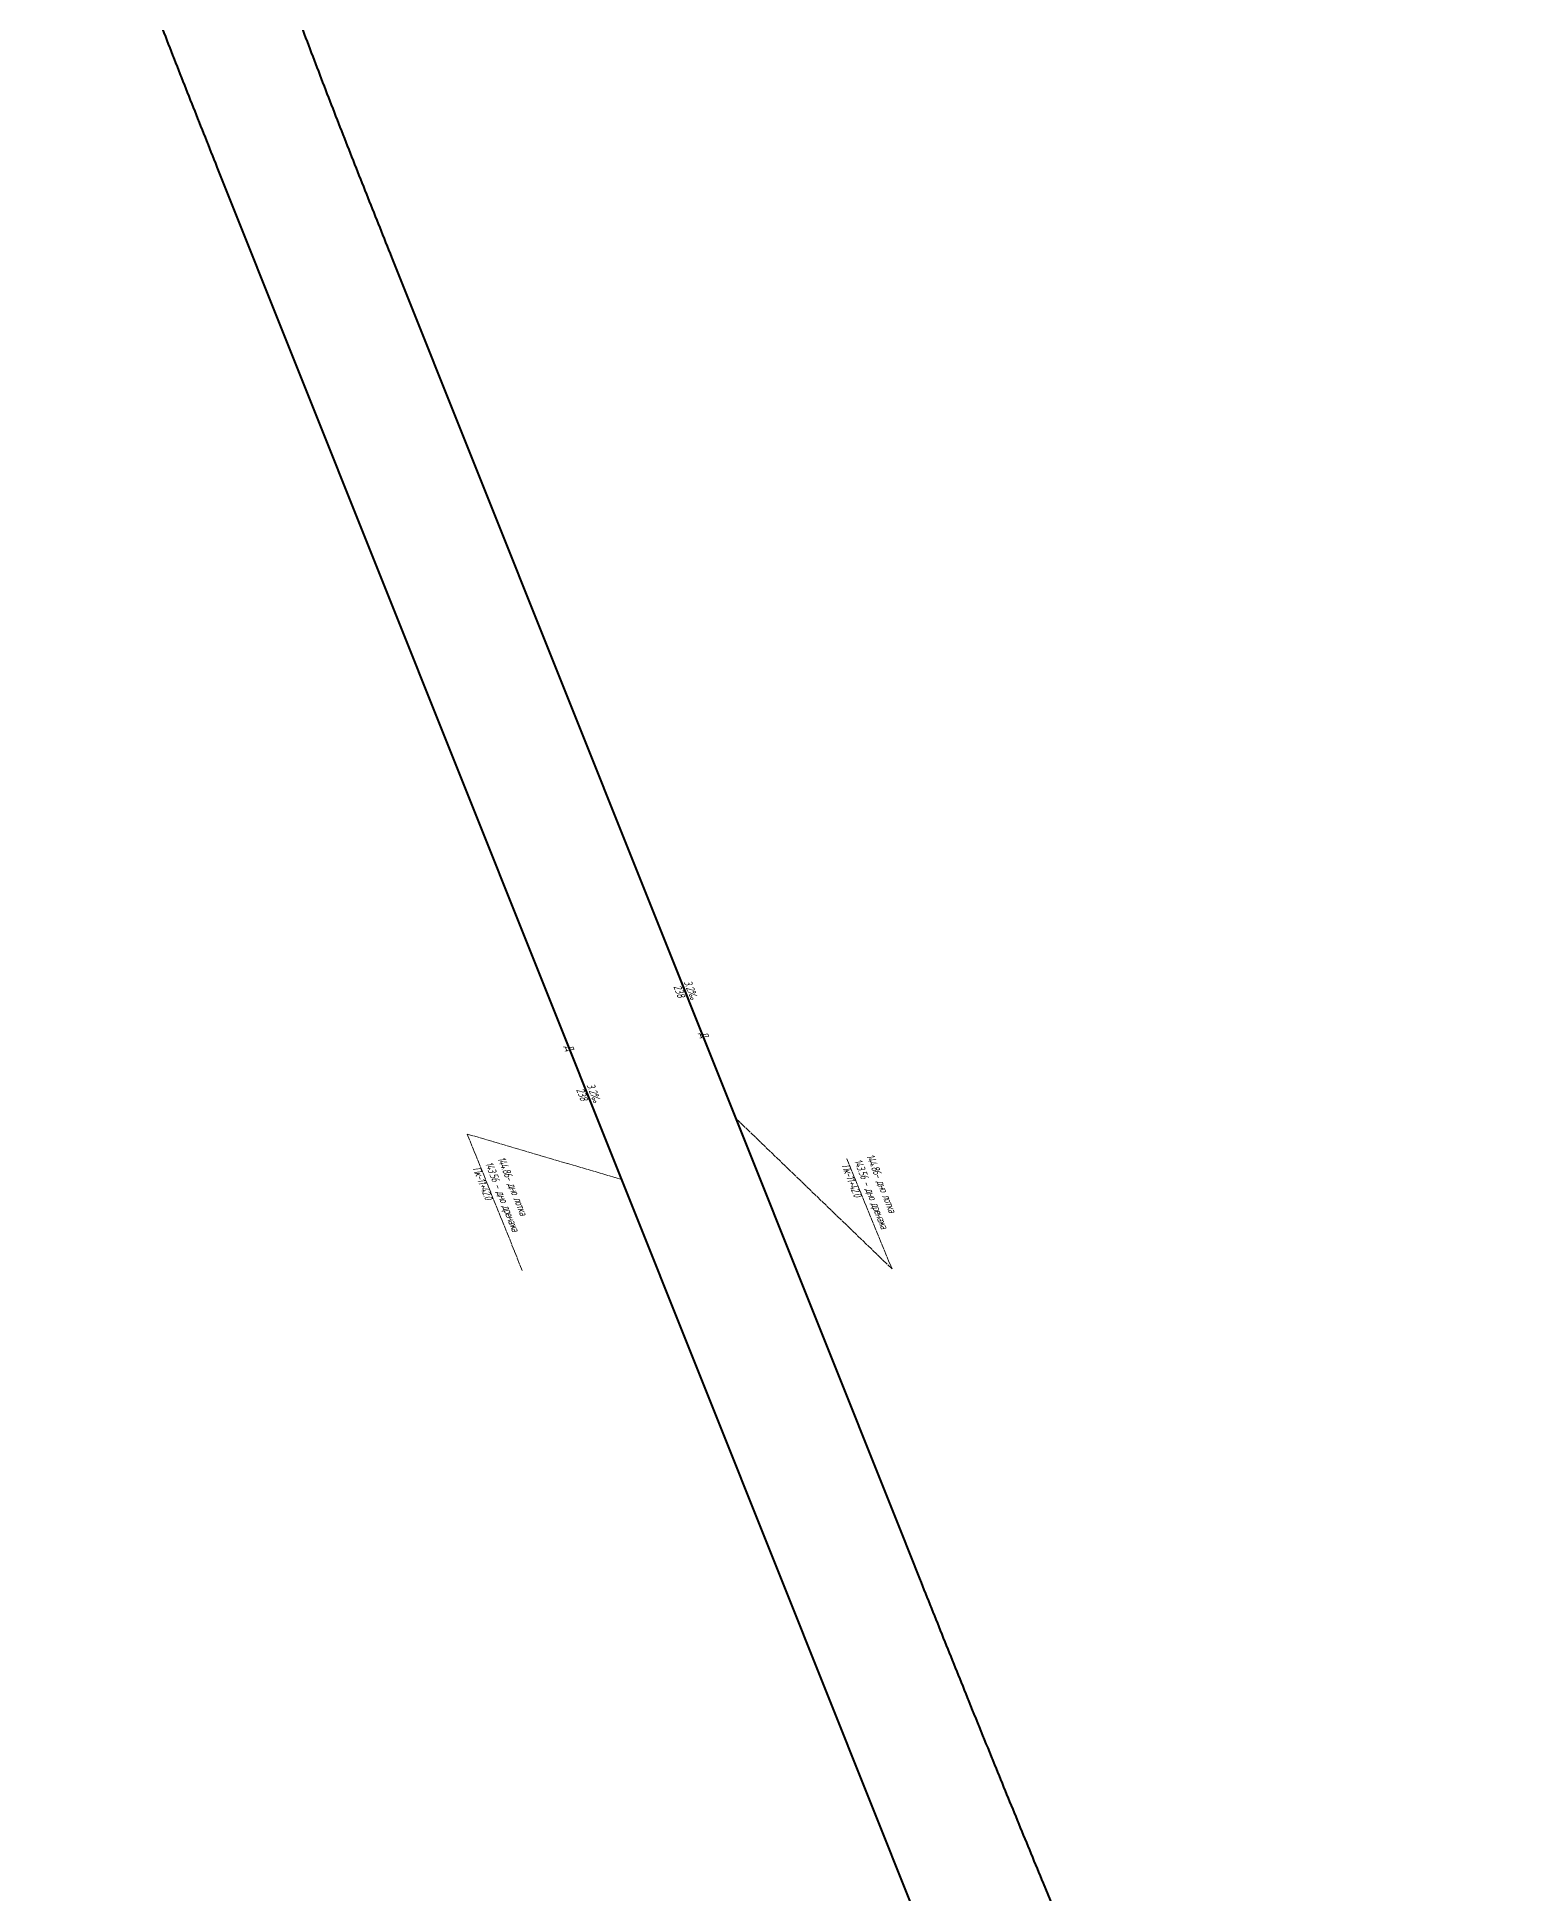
# Model space of a CAD drawing. Extents: x 9739 to 10199, y 10473 to 11691.
# Drawn here: x 9832.1 to 10061.8, y 11082 to 11372.1 of the extents above; entities that cross this region are included whole.
import ezdxf

# ---------------------------------------------------------------- set-up
doc = ezdxf.new("R2010")
doc.units = 0
doc.set_wipeout_variables(frame=1)
doc.linetypes.add('Разметка_1_1', pattern=[1, 1, 0])
doc.layers.add('кресты здания и сооружения', color=1, linetype='Continuous', lineweight=30)
doc.layers.add('Курские пути на Технической', color=7, linetype='Continuous')
doc.layers.add('откосы Миша', color=7, linetype='Continuous')
doc.styles.add('СПДС09', font='spds.shx', dxfattribs={"width": 0.9, "oblique": 15, "height": 1.25})
doc.linetypes.add('ПОДПОРНАЯ_24_02_2016г.$0$Откосы$0$LOTOK', pattern='A,7e-05,[1,Лоток.shx,S=1,R=0,X=0,Y=0],-7', length=7.00007)

# ---------------------------------------------------------------- blocks, each defined once
blk = doc.blocks.new('412545454')
at = {"layer": 'Курские пути на Технической', "color": 1, "linetype": 'ПОДПОРНАЯ_24_02_2016г.$0$Откосы$0$LOTOK', "lineweight": 40, "flags": 128}
for points in [[(9966.98, 11138.65), (9969.92, 11131.27, 0.000208), (9973.63, 11121.99, 0.000625), (9977.36, 11112.71, 0.000948), (9981.63, 11102.19, 0.000625), (9985.41, 11092.94, 0.000208), (9989.22, 11083.69), (10010.4, 11032.22, -0.000417), (10014.21, 11022.97, -0.00125), (10017.98, 11013.69, -0.005435), (10029.88, 10983.27, -0.00125), (10033.41, 10973.89, -0.000417), (10036.89, 10964.51), (10061.79, 10897.44)], [(9948.31, 11131.19), (9982.83, 11044.77, -0.000625), (9990.23, 11026.2, -0.000878), (9995.38, 11013.14, -0.000625), (10002.66, 10994.51), (10043.24, 10890.35)]]:
    blk.add_lwpolyline(points, format="xyb", dxfattribs=at)
at = {"layer": 'откосы Миша', "color": 1, "linetype": 'Разметка_1_1', "lineweight": 30, "char_height": 1.25, "attachment_point": 3, "style": 'СПДС09'}
for s, insert, rotation in [('238', (9933.35, 11222.34), 290.9465), ('3.2‰', (9935.39, 11221.94), 290.9465), ('Д', (9937.01, 11216.12), 292.0674), ('Д', (9915.98, 11214.07), 292.0674), ('238', (9918.17, 11206.23), 290.9465), ('3.2‰', (9920.22, 11205.84), 290.9465)]:
    blk.add_mtext(s, dxfattribs=dict(at, insert=insert, rotation=rotation))
at = {"color": 255, "lineweight": 5}
for points in [[(9905.26, 11198.38), (9901.6, 11197.19), (9908.48, 11179.43), (9912.16, 11181.05)], [(9962.74, 11198.14), (9969.87, 11180.33), (9966.02, 11179.24), (9958.89, 11196.85)]]:
    blk.add_wipeout(points, dxfattribs=at).dxf.layer = 'кресты здания и сооружения'
at = {"layer": 'Курские пути на Технической', "color": 1, "linetype": 'ПОДПОРНАЯ_24_02_2016г.$0$Откосы$0$LOTOK', "lineweight": 40, "flags": 128}
for points in [[(9852.62, 11437.64, 0.020668), (9872.97, 11374.89, 0.002734), (9876.49, 11365.57, 0.001953), (9880.1, 11356.26, 0.001172), (9883.77, 11346.98, 0.000391), (9887.47, 11337.69), (9966.98, 11138.65)], [(9832.13, 11431.74, 0.018536), (9845.74, 11389.18, 0.003646), (9849.23, 11379.76, 0.002604), (9852.83, 11370.4, 0.001563), (9856.5, 11361.08, 0.000521), (9860.2, 11351.78), (9948.31, 11131.19)]]:
    blk.add_lwpolyline(points, format="xyb", dxfattribs=at)
at = {"layer": 'откосы Миша', "color": 1, "linetype": 'Разметка_1_1', "lineweight": 20}
for points in [[(9941.19, 11203.21), (9965.62, 11179.66), (9958.51, 11196.97)], [(9923.37, 11193.64), (9899.29, 11200.72), (9907.87, 11179.42)]]:
    blk.add_lwpolyline(points, dxfattribs=at)
at = {"lineweight": 30, "char_height": 1.25, "attachment_point": 1, "rotation": 291.7372, "style": 'СПДС09'}
for insert in [(9905.15, 11197.34), (9962.75, 11197.76)]:
    blk.add_mtext_dynamic_manual_height_columns('{\\T0.9;\\C1;144.86- дно лотка\\P143.56 - дно дренажа\\PПк-11+42.0}', width=46.7774, gutter_width=12.5, heights=[0], dxfattribs=dict(at, insert=insert))

msp = doc.modelspace()

# ---------------------------------------------------------------- block references
msp.add_blockref('412545454', (0, 0))

doc.saveas('drawing.dxf')
